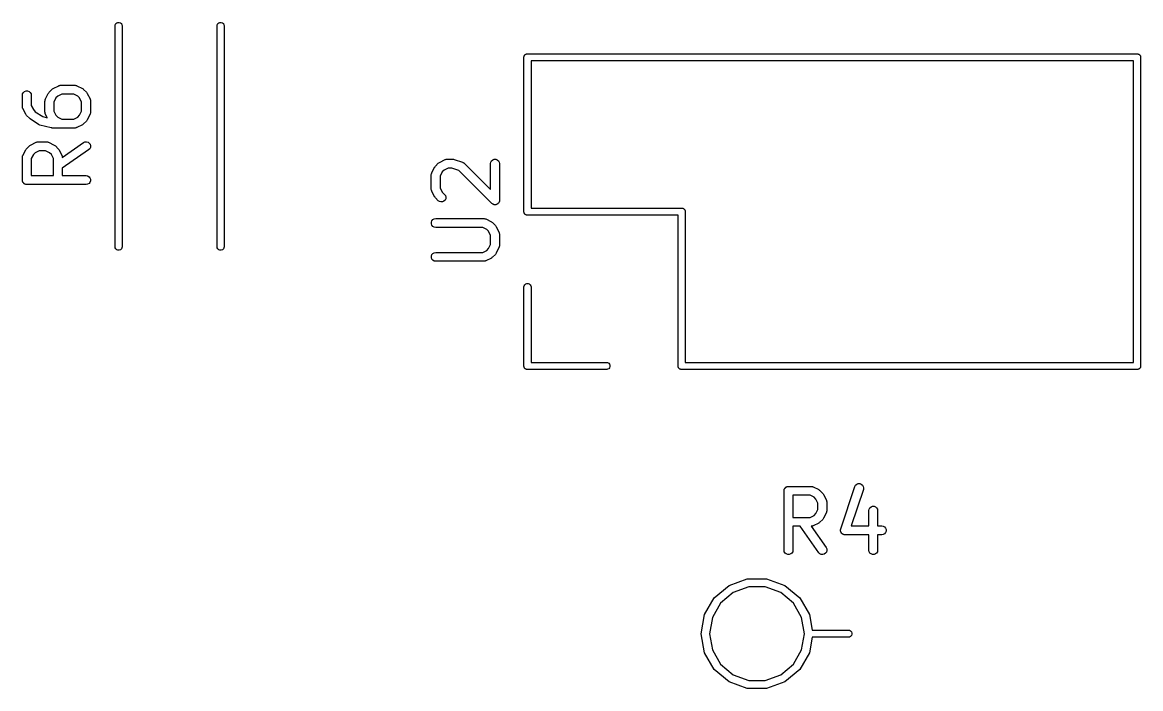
# Model space of a CAD drawing. Extents: x 114.5 to 183.6, y -134.3 to -97.2.
# Drawn here: x 133.15 to 152.01, y -127.67 to -116.44 of the extents above; entities that cross this region are included whole.
import ezdxf

# ---------------------------------------------------------------- set-up
doc = ezdxf.new("R2010")
doc.units = 0
doc.header["$MEASUREMENT"] = 0
doc.layers.add('BLACK', color=7, linetype='CONTINUOUS')

msp = doc.modelspace()

# ---------------------------------------------------------------- linework, layer by layer
at = {"layer": 'BLACK', "linetype": 'CONTINUOUS'}
for p, q in [((134.716, -116.499), (134.719, -116.483)), ((134.716, -120.229), (134.716, -116.499)), ((134.719, -116.483), (134.729, -116.465)), ((134.729, -116.465), (134.746, -116.451)), ((134.746, -116.451), (134.765, -116.444)), ((134.765, -116.444), (134.787, -116.444)), ((134.787, -116.444), (134.806, -116.451)), ((134.806, -116.451), (134.823, -116.465)), ((134.823, -116.465), (134.833, -116.483)), ((134.833, -116.483), (134.836, -116.499)), ((134.836, -116.499), (134.836, -120.229)), ((136.436, -116.499), (136.439, -116.483)), ((136.436, -120.229), (136.436, -116.499)), ((136.439, -116.483), (136.449, -116.465)), ((136.449, -116.465), (136.466, -116.451)), ((136.466, -116.451), (136.485, -116.444)), ((136.485, -116.444), (136.507, -116.444)), ((136.507, -116.444), (136.526, -116.451)), ((136.526, -116.451), (136.543, -116.465)), ((136.543, -116.465), (136.553, -116.483)), ((136.553, -116.483), (136.556, -116.499)), ((136.556, -116.499), (136.556, -120.229)), ((141.612, -117.023), (141.614, -117.018)), ((141.612, -117.029), (141.612, -117.023)), ((141.612, -119.639), (141.612, -117.029)), ((141.614, -117.018), (141.615, -117.013)), ((141.615, -117.013), (141.617, -117.009)), ((141.617, -117.009), (141.619, -117.004)), ((141.619, -117.004), (141.623, -116.999)), ((141.623, -116.999), (141.625, -116.995)), ((141.625, -116.995), (141.629, -116.991)), ((141.629, -116.991), (141.633, -116.987)), ((141.633, -116.987), (141.637, -116.985)), ((141.637, -116.985), (141.642, -116.981)), ((141.642, -116.981), (141.647, -116.979)), ((141.647, -116.979), (141.651, -116.977)), ((141.651, -116.977), (141.656, -116.976)), ((141.656, -116.976), (141.661, -116.974)), ((141.661, -116.974), (141.667, -116.974)), ((141.667, -116.974), (141.667, -116.974)), ((141.667, -116.974), (151.957, -116.974)), ((141.732, -117.094), (141.732, -119.574)), ((151.892, -117.094), (141.732, -117.094)), ((151.892, -122.174), (151.892, -117.094)), ((151.957, -116.974), (151.963, -116.974)), ((151.957, -116.974), (151.957, -116.974)), ((151.963, -116.974), (151.968, -116.976)), ((151.968, -116.976), (151.973, -116.977)), ((151.973, -116.977), (151.977, -116.979)), ((151.977, -116.979), (151.982, -116.981)), ((151.982, -116.981), (151.987, -116.985)), ((151.987, -116.985), (151.991, -116.987)), ((151.991, -116.987), (151.995, -116.991)), ((151.995, -116.991), (151.999, -116.995)), ((151.999, -116.995), (152.001, -116.999)), ((152.001, -116.999), (152.005, -117.004)), ((152.005, -117.004), (152.007, -117.009)), ((152.007, -117.009), (152.009, -117.013)), ((152.009, -117.013), (152.01, -117.018)), ((152.01, -117.018), (152.012, -117.023)), ((152.012, -117.023), (152.012, -117.029)), ((152.012, -117.029), (152.012, -117.029)), ((152.012, -117.029), (152.012, -122.239)), ((133.153, -117.674), (133.158, -117.648)), ((133.153, -117.864), (133.153, -117.674)), ((133.158, -117.648), (133.171, -117.625)), ((133.171, -117.625), (133.191, -117.609)), ((133.191, -117.609), (133.215, -117.6)), ((133.215, -117.6), (133.241, -117.6)), ((133.241, -117.6), (133.266, -117.609)), ((133.266, -117.609), (133.286, -117.625)), ((133.286, -117.625), (133.299, -117.648)), ((133.299, -117.648), (133.303, -117.674)), ((133.303, -117.674), (133.303, -117.846)), ((133.542, -117.735), (133.59, -117.64)), ((133.59, -117.64), (133.597, -117.63)), ((133.597, -117.63), (133.604, -117.62)), ((133.604, -117.62), (133.652, -117.573)), ((133.652, -117.573), (133.661, -117.566)), ((133.661, -117.566), (133.671, -117.559)), ((133.671, -117.559), (133.766, -117.511)), ((133.818, -117.653), (133.749, -117.688)), ((133.766, -117.511), (133.77, -117.51)), ((133.77, -117.51), (133.774, -117.508)), ((133.774, -117.508), (133.783, -117.506)), ((133.783, -117.506), (133.791, -117.504)), ((133.791, -117.504), (133.796, -117.504)), ((133.796, -117.504), (133.8, -117.503)), ((133.8, -117.503), (134.038, -117.503)), ((134.02, -117.653), (133.818, -117.653)), ((134.089, -117.688), (134.02, -117.653)), ((134.038, -117.503), (134.042, -117.504)), ((134.042, -117.504), (134.046, -117.504)), ((134.046, -117.504), (134.055, -117.506)), ((134.055, -117.506), (134.064, -117.508)), ((134.064, -117.508), (134.067, -117.51)), ((134.067, -117.51), (134.071, -117.511)), ((134.071, -117.511), (134.167, -117.559)), ((134.167, -117.559), (134.176, -117.566)), ((134.176, -117.566), (134.186, -117.573)), ((134.186, -117.573), (134.234, -117.62)), ((134.234, -117.62), (134.241, -117.63)), ((134.241, -117.63), (134.248, -117.64)), ((134.248, -117.64), (134.295, -117.735)), ((133.154, -117.868), (133.153, -117.864)), ((133.154, -117.873), (133.154, -117.868)), ((133.303, -117.846), (133.338, -117.915)), ((133.534, -117.769), (133.535, -117.765)), ((133.534, -117.959), (133.534, -117.769)), ((133.535, -117.76), (133.537, -117.752)), ((133.535, -117.765), (133.535, -117.76)), ((133.537, -117.752), (133.539, -117.743)), ((133.539, -117.743), (133.541, -117.739)), ((133.541, -117.739), (133.542, -117.735)), ((133.719, -117.718), (133.684, -117.786)), ((133.684, -117.786), (133.684, -117.942)), ((133.749, -117.688), (133.719, -117.718)), ((134.119, -117.718), (134.089, -117.688)), ((134.153, -117.786), (134.119, -117.718)), ((134.153, -117.942), (134.153, -117.786)), ((134.295, -117.735), (134.297, -117.739)), ((134.297, -117.739), (134.299, -117.743)), ((134.299, -117.743), (134.3, -117.752)), ((134.3, -117.752), (134.303, -117.76)), ((134.303, -117.76), (134.303, -117.765)), ((134.303, -117.765), (134.303, -117.769)), ((134.303, -117.769), (134.303, -117.959)), ((133.156, -117.881), (133.154, -117.873)), ((133.158, -117.89), (133.156, -117.881)), ((133.16, -117.893), (133.158, -117.89)), ((133.161, -117.898), (133.16, -117.893)), ((133.209, -117.993), (133.161, -117.898)), ((133.216, -118.002), (133.209, -117.993)), ((133.223, -118.012), (133.216, -118.002)), ((133.271, -118.06), (133.223, -118.012)), ((133.338, -117.915), (133.371, -117.949)), ((133.371, -117.949), (133.497, -118.032)), ((133.497, -118.032), (133.571, -118.051)), ((133.535, -117.963), (133.534, -117.959)), ((133.535, -117.968), (133.535, -117.963)), ((133.537, -117.976), (133.535, -117.968)), ((133.539, -117.985), (133.537, -117.976)), ((133.541, -117.989), (133.539, -117.985)), ((133.542, -117.993), (133.541, -117.989)), ((133.571, -118.051), (133.542, -117.993)), ((133.684, -117.942), (133.719, -118.01)), ((133.719, -118.01), (133.749, -118.04)), ((133.749, -118.04), (133.818, -118.075)), ((134.02, -118.075), (134.089, -118.04)), ((134.089, -118.04), (134.119, -118.01)), ((134.119, -118.01), (134.153, -117.942)), ((134.295, -117.993), (134.248, -118.088)), ((134.297, -117.989), (134.295, -117.993)), ((134.299, -117.985), (134.297, -117.989)), ((134.3, -117.976), (134.299, -117.985)), ((134.303, -117.968), (134.3, -117.976)), ((134.303, -117.959), (134.303, -117.963)), ((134.303, -117.963), (134.303, -117.968)), ((133.277, -118.064), (133.271, -118.06)), ((133.282, -118.069), (133.277, -118.064)), ((133.425, -118.164), (133.282, -118.069)), ((133.437, -118.17), (133.425, -118.164)), ((133.448, -118.175), (133.437, -118.17)), ((133.639, -118.222), (133.448, -118.175)), ((133.648, -118.223), (133.639, -118.222)), ((133.657, -118.225), (133.648, -118.223)), ((134.038, -118.225), (133.657, -118.225)), ((133.818, -118.075), (134.02, -118.075)), ((134.042, -118.224), (134.038, -118.225)), ((134.046, -118.224), (134.042, -118.224)), ((134.055, -118.222), (134.046, -118.224)), ((134.064, -118.22), (134.055, -118.222)), ((134.067, -118.218), (134.064, -118.22)), ((134.071, -118.217), (134.067, -118.218)), ((134.167, -118.169), (134.071, -118.217)), ((134.176, -118.162), (134.167, -118.169)), ((134.186, -118.155), (134.176, -118.162)), ((134.234, -118.108), (134.186, -118.155)), ((134.241, -118.098), (134.234, -118.108)), ((134.248, -118.088), (134.241, -118.098)), ((133.161, -118.688), (133.209, -118.592)), ((133.209, -118.592), (133.216, -118.583)), ((133.216, -118.583), (133.223, -118.573)), ((133.223, -118.573), (133.271, -118.525)), ((133.271, -118.525), (133.28, -118.518)), ((133.28, -118.518), (133.29, -118.511)), ((133.29, -118.511), (133.385, -118.464)), ((133.437, -118.606), (133.368, -118.64)), ((133.385, -118.464), (133.389, -118.462)), ((133.389, -118.462), (133.393, -118.46)), ((133.393, -118.46), (133.402, -118.459)), ((133.402, -118.459), (133.41, -118.456)), ((133.41, -118.456), (133.415, -118.456)), ((133.415, -118.456), (133.419, -118.456)), ((133.419, -118.456), (133.562, -118.456)), ((133.544, -118.606), (133.437, -118.606)), ((133.613, -118.64), (133.544, -118.606)), ((133.562, -118.456), (133.566, -118.456)), ((133.566, -118.456), (133.57, -118.456)), ((133.57, -118.456), (133.579, -118.459)), ((133.579, -118.459), (133.587, -118.46)), ((133.587, -118.46), (133.591, -118.462)), ((133.591, -118.462), (133.595, -118.464)), ((133.595, -118.464), (133.69, -118.511)), ((133.69, -118.511), (133.7, -118.518)), ((133.7, -118.518), (133.71, -118.525)), ((133.71, -118.525), (133.758, -118.573)), ((133.758, -118.573), (133.764, -118.583)), ((133.764, -118.583), (133.772, -118.592)), ((133.772, -118.592), (133.819, -118.688)), ((133.827, -118.72), (134.185, -118.469)), ((134.271, -118.592), (133.827, -118.903)), ((134.185, -118.469), (134.209, -118.458)), ((134.209, -118.458), (134.235, -118.456)), ((134.235, -118.456), (134.26, -118.463)), ((134.26, -118.463), (134.281, -118.478)), ((134.29, -118.574), (134.271, -118.592)), ((134.281, -118.478), (134.296, -118.499)), ((134.301, -118.55), (134.29, -118.574)), ((134.296, -118.499), (134.303, -118.524)), ((134.303, -118.524), (134.301, -118.55)), ((133.153, -118.721), (133.154, -118.717)), ((133.153, -119.102), (133.153, -118.721)), ((133.154, -118.713), (133.156, -118.704)), ((133.154, -118.717), (133.154, -118.713)), ((133.156, -118.704), (133.158, -118.695)), ((133.158, -118.695), (133.16, -118.692)), ((133.16, -118.692), (133.161, -118.688)), ((133.338, -118.67), (133.303, -118.739)), ((133.303, -118.739), (133.303, -119.027)), ((133.368, -118.64), (133.338, -118.67)), ((133.643, -118.67), (133.613, -118.64)), ((133.677, -118.739), (133.643, -118.67)), ((133.677, -119.027), (133.677, -118.739)), ((133.819, -118.688), (133.821, -118.692)), ((133.821, -118.692), (133.823, -118.695)), ((133.823, -118.695), (133.824, -118.704)), ((133.824, -118.704), (133.827, -118.713)), ((133.827, -118.713), (133.826, -118.717)), ((133.826, -118.717), (133.827, -118.72)), ((140.176, -118.812), (140.186, -118.805)), ((140.186, -118.805), (140.281, -118.757)), ((140.281, -118.757), (140.285, -118.756)), ((140.285, -118.756), (140.289, -118.754)), ((140.289, -118.754), (140.298, -118.752)), ((140.298, -118.752), (140.306, -118.75)), ((140.306, -118.75), (140.311, -118.75)), ((140.311, -118.75), (140.315, -118.749)), ((140.315, -118.749), (140.41, -118.749)), ((140.41, -118.749), (140.422, -118.752)), ((140.422, -118.752), (140.434, -118.753)), ((140.434, -118.753), (140.577, -118.801)), ((140.577, -118.801), (140.58, -118.803)), ((140.58, -118.803), (140.585, -118.804)), ((140.585, -118.804), (140.592, -118.809)), ((140.592, -118.809), (140.6, -118.813)), ((141.049, -118.824), (141.054, -118.799)), ((141.054, -118.799), (141.067, -118.776)), ((141.067, -118.776), (141.087, -118.76)), ((141.087, -118.76), (141.111, -118.751)), ((141.111, -118.751), (141.137, -118.751)), ((141.137, -118.751), (141.162, -118.76)), ((141.162, -118.76), (141.182, -118.776)), ((141.182, -118.776), (141.195, -118.799)), ((141.195, -118.799), (141.199, -118.824)), ((133.827, -118.903), (133.827, -119.027)), ((140.05, -119.006), (140.052, -118.998)), ((140.052, -118.998), (140.054, -118.989)), ((140.054, -118.989), (140.056, -118.986)), ((140.056, -118.986), (140.057, -118.981)), ((140.057, -118.981), (140.105, -118.886)), ((140.105, -118.886), (140.112, -118.877)), ((140.112, -118.877), (140.119, -118.867)), ((140.119, -118.867), (140.167, -118.819)), ((140.167, -118.819), (140.176, -118.812)), ((140.234, -118.964), (140.199, -119.033)), ((140.264, -118.934), (140.234, -118.964)), ((140.333, -118.899), (140.264, -118.934)), ((140.398, -118.899), (140.333, -118.899)), ((140.512, -118.938), (140.398, -118.899)), ((141.071, -119.497), (140.512, -118.938)), ((140.6, -118.813), (140.602, -118.817)), ((140.602, -118.817), (140.606, -118.819)), ((140.606, -118.819), (141.049, -119.262)), ((141.049, -119.262), (141.049, -118.824)), ((141.199, -118.824), (141.199, -119.444)), ((133.155, -119.109), (133.153, -119.102)), ((133.155, -119.115), (133.155, -119.109)), ((133.157, -119.121), (133.155, -119.115)), ((133.158, -119.128), (133.157, -119.121)), ((133.161, -119.133), (133.158, -119.128)), ((133.163, -119.14), (133.161, -119.133)), ((133.168, -119.145), (133.163, -119.14)), ((133.171, -119.15), (133.168, -119.145)), ((133.176, -119.155), (133.171, -119.15)), ((133.18, -119.16), (133.176, -119.155)), ((133.186, -119.163), (133.18, -119.16)), ((133.191, -119.167), (133.186, -119.163)), ((133.197, -119.169), (133.191, -119.167)), ((133.203, -119.173), (133.197, -119.169)), ((133.209, -119.174), (133.203, -119.173)), ((133.215, -119.176), (133.209, -119.174)), ((133.222, -119.176), (133.215, -119.176)), ((133.228, -119.177), (133.222, -119.176)), ((134.228, -119.177), (133.228, -119.177)), ((133.303, -119.027), (133.677, -119.027)), ((133.827, -119.027), (134.228, -119.027)), ((134.228, -119.027), (134.254, -119.032)), ((134.254, -119.173), (134.228, -119.177)), ((134.254, -119.032), (134.277, -119.045)), ((134.277, -119.16), (134.254, -119.173)), ((134.277, -119.045), (134.293, -119.065)), ((134.293, -119.14), (134.277, -119.16)), ((134.293, -119.065), (134.302, -119.089)), ((134.302, -119.115), (134.293, -119.14)), ((134.302, -119.089), (134.302, -119.115)), ((140.049, -119.015), (140.05, -119.011)), ((140.049, -119.253), (140.049, -119.015)), ((140.05, -119.011), (140.05, -119.006)), ((140.199, -119.033), (140.199, -119.235)), ((140.05, -119.257), (140.049, -119.253)), ((140.05, -119.262), (140.05, -119.257)), ((140.052, -119.27), (140.05, -119.262)), ((140.054, -119.279), (140.052, -119.27)), ((140.056, -119.282), (140.054, -119.279)), ((140.057, -119.287), (140.056, -119.282)), ((140.105, -119.382), (140.057, -119.287)), ((140.199, -119.235), (140.234, -119.304)), ((140.234, -119.304), (140.273, -119.343)), ((140.273, -119.343), (140.288, -119.364)), ((140.288, -119.364), (140.294, -119.389)), ((140.112, -119.391), (140.105, -119.382)), ((140.119, -119.401), (140.112, -119.391)), ((140.167, -119.449), (140.119, -119.401)), ((140.188, -119.464), (140.167, -119.449)), ((140.213, -119.471), (140.188, -119.464)), ((140.239, -119.468), (140.213, -119.471)), ((140.263, -119.457), (140.239, -119.468)), ((140.281, -119.439), (140.263, -119.457)), ((140.292, -119.415), (140.281, -119.439)), ((140.294, -119.389), (140.292, -119.415)), ((141.079, -119.502), (141.071, -119.497)), ((141.087, -119.508), (141.079, -119.502)), ((141.09, -119.51), (141.087, -119.508)), ((141.093, -119.511), (141.09, -119.51)), ((141.102, -119.514), (141.093, -119.511)), ((141.111, -119.517), (141.102, -119.514)), ((141.115, -119.517), (141.111, -119.517)), ((141.118, -119.518), (141.115, -119.517)), ((141.128, -119.517), (141.118, -119.518)), ((141.137, -119.517), (141.128, -119.517)), ((141.141, -119.516), (141.137, -119.517)), ((141.144, -119.516), (141.141, -119.516)), ((141.153, -119.512), (141.144, -119.516)), ((141.162, -119.508), (141.153, -119.512)), ((141.164, -119.506), (141.162, -119.508)), ((141.167, -119.505), (141.164, -119.506)), ((141.174, -119.498), (141.167, -119.505)), ((141.182, -119.492), (141.174, -119.498)), ((141.183, -119.489), (141.182, -119.492)), ((141.186, -119.487), (141.183, -119.489)), ((141.19, -119.478), (141.186, -119.487)), ((141.195, -119.469), (141.19, -119.478)), ((141.197, -119.463), (141.195, -119.466)), ((141.195, -119.466), (141.195, -119.469)), ((141.198, -119.453), (141.197, -119.463)), ((141.199, -119.444), (141.198, -119.453)), ((140.076, -119.767), (140.099, -119.754)), ((140.099, -119.754), (140.124, -119.749)), ((140.124, -119.749), (140.934, -119.749)), ((140.934, -119.749), (140.938, -119.75)), ((140.938, -119.75), (140.942, -119.75)), ((140.942, -119.75), (140.951, -119.752)), ((140.951, -119.752), (140.96, -119.754)), ((140.96, -119.754), (140.963, -119.756)), ((141.612, -119.645), (141.612, -119.639)), ((141.612, -119.639), (141.612, -119.639)), ((141.614, -119.65), (141.612, -119.645)), ((141.615, -119.655), (141.614, -119.65)), ((141.617, -119.659), (141.615, -119.655)), ((141.619, -119.664), (141.617, -119.659)), ((141.623, -119.669), (141.619, -119.664)), ((141.625, -119.673), (141.623, -119.669)), ((141.629, -119.677), (141.625, -119.673)), ((141.633, -119.681), (141.629, -119.677)), ((141.637, -119.683), (141.633, -119.681)), ((141.642, -119.687), (141.637, -119.683)), ((141.647, -119.689), (141.642, -119.687)), ((141.651, -119.691), (141.647, -119.689)), ((141.656, -119.692), (141.651, -119.691)), ((141.661, -119.694), (141.656, -119.692)), ((141.667, -119.694), (141.661, -119.694)), ((144.212, -119.694), (141.667, -119.694)), ((141.667, -119.694), (141.667, -119.694)), ((141.732, -119.574), (144.277, -119.574)), ((144.212, -122.239), (144.212, -119.694)), ((144.277, -119.574), (144.277, -119.574)), ((144.277, -119.574), (144.283, -119.574)), ((144.283, -119.574), (144.288, -119.576)), ((144.288, -119.576), (144.293, -119.577)), ((144.293, -119.577), (144.297, -119.579)), ((144.297, -119.579), (144.302, -119.581)), ((144.302, -119.581), (144.307, -119.585)), ((144.307, -119.585), (144.311, -119.587)), ((144.311, -119.587), (144.315, -119.591)), ((144.315, -119.591), (144.319, -119.595)), ((144.319, -119.595), (144.321, -119.599)), ((144.321, -119.599), (144.325, -119.604)), ((144.325, -119.604), (144.327, -119.609)), ((144.327, -119.609), (144.329, -119.613)), ((144.329, -119.613), (144.33, -119.618)), ((144.33, -119.618), (144.332, -119.623)), ((144.332, -119.623), (144.332, -119.629)), ((144.332, -119.629), (144.332, -119.629)), ((144.332, -119.629), (144.332, -122.174)), ((140.051, -119.811), (140.059, -119.787)), ((140.051, -119.837), (140.051, -119.811)), ((140.059, -119.862), (140.051, -119.837)), ((140.059, -119.787), (140.076, -119.767)), ((140.076, -119.882), (140.059, -119.862)), ((140.099, -119.895), (140.076, -119.882)), ((140.124, -119.899), (140.099, -119.895)), ((140.916, -119.899), (140.124, -119.899)), ((140.985, -119.934), (140.916, -119.899)), ((140.963, -119.756), (140.967, -119.757)), ((140.967, -119.757), (141.063, -119.805)), ((141.015, -119.964), (140.985, -119.934)), ((141.063, -119.805), (141.072, -119.812)), ((141.072, -119.812), (141.082, -119.819)), ((141.082, -119.819), (141.13, -119.867)), ((141.13, -119.867), (141.137, -119.877)), ((141.137, -119.877), (141.144, -119.886)), ((141.144, -119.886), (141.191, -119.981)), ((141.049, -120.033), (141.015, -119.964)), ((141.049, -120.188), (141.049, -120.033)), ((141.191, -119.981), (141.193, -119.986)), ((141.193, -119.986), (141.195, -119.989)), ((141.195, -119.989), (141.196, -119.998)), ((141.196, -119.998), (141.199, -120.006)), ((141.199, -120.006), (141.199, -120.011)), ((141.199, -120.011), (141.199, -120.015)), ((141.199, -120.015), (141.199, -120.205)), ((134.719, -120.245), (134.716, -120.229)), ((134.729, -120.263), (134.719, -120.245)), ((134.746, -120.277), (134.729, -120.263)), ((134.765, -120.284), (134.746, -120.277)), ((134.787, -120.284), (134.765, -120.284)), ((134.806, -120.277), (134.787, -120.284)), ((134.823, -120.263), (134.806, -120.277)), ((134.833, -120.245), (134.823, -120.263)), ((134.836, -120.229), (134.833, -120.245)), ((136.439, -120.245), (136.436, -120.229)), ((136.449, -120.263), (136.439, -120.245)), ((136.466, -120.277), (136.449, -120.263)), ((136.485, -120.284), (136.466, -120.277)), ((136.507, -120.284), (136.485, -120.284)), ((136.526, -120.277), (136.507, -120.284)), ((136.543, -120.263), (136.526, -120.277)), ((136.553, -120.245), (136.543, -120.263)), ((136.556, -120.229), (136.553, -120.245)), ((140.916, -120.321), (140.985, -120.287)), ((140.985, -120.287), (141.015, -120.256)), ((141.015, -120.256), (141.049, -120.188)), ((141.191, -120.239), (141.144, -120.334)), ((141.193, -120.235), (141.191, -120.239)), ((141.195, -120.231), (141.193, -120.235)), ((141.196, -120.222), (141.195, -120.231)), ((141.199, -120.214), (141.196, -120.222)), ((141.199, -120.205), (141.199, -120.21)), ((141.199, -120.21), (141.199, -120.214)), ((140.051, -120.383), (140.059, -120.358)), ((140.051, -120.409), (140.051, -120.383)), ((140.059, -120.433), (140.051, -120.409)), ((140.059, -120.358), (140.076, -120.338)), ((140.076, -120.453), (140.059, -120.433)), ((140.076, -120.338), (140.099, -120.325)), ((140.099, -120.466), (140.076, -120.453)), ((140.099, -120.325), (140.124, -120.321)), ((140.124, -120.471), (140.099, -120.466)), ((140.124, -120.321), (140.916, -120.321)), ((140.934, -120.471), (140.124, -120.471)), ((140.938, -120.47), (140.934, -120.471)), ((140.942, -120.47), (140.938, -120.47)), ((140.951, -120.468), (140.942, -120.47)), ((140.96, -120.466), (140.951, -120.468)), ((140.963, -120.464), (140.96, -120.466)), ((140.967, -120.463), (140.963, -120.464)), ((141.063, -120.415), (140.967, -120.463)), ((141.072, -120.408), (141.063, -120.415)), ((141.082, -120.401), (141.072, -120.408)), ((141.13, -120.354), (141.082, -120.401)), ((141.137, -120.344), (141.13, -120.354)), ((141.144, -120.334), (141.137, -120.344)), ((141.612, -120.899), (141.615, -120.883)), ((141.615, -120.883), (141.625, -120.865)), ((141.625, -120.865), (141.642, -120.851)), ((141.642, -120.851), (141.661, -120.844)), ((141.661, -120.844), (141.683, -120.844)), ((141.683, -120.844), (141.702, -120.851)), ((141.702, -120.851), (141.719, -120.865)), ((141.719, -120.865), (141.729, -120.883)), ((141.729, -120.883), (141.732, -120.899)), ((141.612, -122.239), (141.612, -120.899)), ((141.732, -120.899), (141.732, -122.174)), ((141.732, -122.174), (143.007, -122.174)), ((143.007, -122.174), (143.023, -122.177)), ((143.023, -122.177), (143.041, -122.187)), ((143.041, -122.187), (143.055, -122.204)), ((143.055, -122.204), (143.062, -122.223)), ((144.332, -122.174), (151.892, -122.174)), ((141.612, -122.245), (141.612, -122.239)), ((141.612, -122.239), (141.612, -122.239)), ((141.614, -122.25), (141.612, -122.245)), ((141.615, -122.255), (141.614, -122.25)), ((141.617, -122.259), (141.615, -122.255)), ((141.619, -122.264), (141.617, -122.259)), ((141.623, -122.269), (141.619, -122.264)), ((141.625, -122.273), (141.623, -122.269)), ((141.629, -122.277), (141.625, -122.273)), ((141.633, -122.281), (141.629, -122.277)), ((141.637, -122.283), (141.633, -122.281)), ((141.642, -122.287), (141.637, -122.283)), ((141.647, -122.289), (141.642, -122.287)), ((141.651, -122.291), (141.647, -122.289)), ((141.656, -122.292), (141.651, -122.291)), ((141.661, -122.294), (141.656, -122.292)), ((141.667, -122.294), (141.661, -122.294)), ((143.007, -122.294), (141.667, -122.294)), ((141.667, -122.294), (141.667, -122.294)), ((143.023, -122.291), (143.007, -122.294)), ((143.041, -122.281), (143.023, -122.291)), ((143.055, -122.264), (143.041, -122.281)), ((143.062, -122.245), (143.055, -122.264)), ((143.062, -122.223), (143.062, -122.245)), ((144.212, -122.245), (144.212, -122.239)), ((144.212, -122.239), (144.212, -122.239)), ((144.214, -122.25), (144.212, -122.245)), ((144.215, -122.255), (144.214, -122.25)), ((144.217, -122.259), (144.215, -122.255)), ((144.219, -122.264), (144.217, -122.259)), ((144.223, -122.269), (144.219, -122.264)), ((144.225, -122.273), (144.223, -122.269)), ((144.229, -122.277), (144.225, -122.273)), ((144.233, -122.281), (144.229, -122.277)), ((144.237, -122.283), (144.233, -122.281)), ((144.242, -122.287), (144.237, -122.283)), ((144.247, -122.289), (144.242, -122.287)), ((144.251, -122.291), (144.247, -122.289)), ((144.256, -122.292), (144.251, -122.291)), ((144.261, -122.294), (144.256, -122.292)), ((144.267, -122.294), (144.261, -122.294)), ((151.957, -122.294), (144.267, -122.294)), ((144.267, -122.294), (144.267, -122.294)), ((151.963, -122.294), (151.957, -122.294)), ((151.957, -122.294), (151.957, -122.294)), ((151.968, -122.292), (151.963, -122.294)), ((151.973, -122.291), (151.968, -122.292)), ((151.977, -122.289), (151.973, -122.291)), ((151.982, -122.287), (151.977, -122.289)), ((151.987, -122.283), (151.982, -122.287)), ((151.991, -122.281), (151.987, -122.283)), ((151.995, -122.277), (151.991, -122.281)), ((151.999, -122.273), (151.995, -122.277)), ((152.001, -122.269), (151.999, -122.273)), ((152.005, -122.264), (152.001, -122.269)), ((152.007, -122.259), (152.005, -122.264)), ((152.009, -122.255), (152.007, -122.259)), ((152.01, -122.25), (152.009, -122.255)), ((152.012, -122.245), (152.01, -122.25)), ((152.012, -122.239), (152.012, -122.239)), ((152.012, -122.239), (152.012, -122.245)), ((146.026, -124.281), (146.031, -124.278)), ((146.031, -124.278), (146.036, -124.273)), ((146.036, -124.273), (146.043, -124.271)), ((146.043, -124.271), (146.048, -124.268)), ((146.048, -124.268), (146.055, -124.267)), ((146.055, -124.267), (146.061, -124.265)), ((146.061, -124.265), (146.067, -124.265)), ((146.067, -124.265), (146.074, -124.263)), ((146.074, -124.263), (146.455, -124.263)), ((146.455, -124.263), (146.459, -124.264)), ((146.459, -124.264), (146.463, -124.264)), ((146.463, -124.264), (146.472, -124.266)), ((146.472, -124.266), (146.481, -124.268)), ((146.481, -124.268), (146.484, -124.27)), ((146.484, -124.27), (146.488, -124.271)), ((146.488, -124.271), (146.584, -124.319)), ((146.955, -124.981), (147.193, -124.267)), ((147.193, -124.267), (147.206, -124.244)), ((147.206, -124.244), (147.225, -124.227)), ((147.225, -124.227), (147.249, -124.217)), ((147.249, -124.217), (147.275, -124.217)), ((147.275, -124.217), (147.3, -124.225)), ((147.3, -124.225), (147.32, -124.241)), ((147.32, -124.241), (147.334, -124.263)), ((147.334, -124.263), (147.339, -124.289)), ((145.999, -124.338), (146, -124.332)), ((145.999, -125.338), (145.999, -124.338)), ((146, -124.325), (146.002, -124.319)), ((146, -124.332), (146, -124.325)), ((146.002, -124.319), (146.003, -124.313)), ((146.003, -124.313), (146.007, -124.307)), ((146.007, -124.307), (146.009, -124.301)), ((146.009, -124.301), (146.013, -124.296)), ((146.013, -124.296), (146.016, -124.29)), ((146.016, -124.29), (146.021, -124.286)), ((146.021, -124.286), (146.026, -124.281)), ((146.149, -124.413), (146.149, -124.787)), ((146.437, -124.413), (146.149, -124.413)), ((146.506, -124.448), (146.437, -124.413)), ((146.536, -124.478), (146.506, -124.448)), ((146.584, -124.319), (146.593, -124.326)), ((146.593, -124.326), (146.603, -124.333)), ((146.603, -124.333), (146.651, -124.381)), ((146.651, -124.381), (146.658, -124.39)), ((146.658, -124.39), (146.665, -124.4)), ((146.665, -124.4), (146.712, -124.495)), ((147.336, -124.314), (147.13, -124.93)), ((147.339, -124.289), (147.336, -124.314)), ((146.57, -124.547), (146.536, -124.478)), ((146.536, -124.723), (146.57, -124.654)), ((146.57, -124.654), (146.57, -124.547)), ((146.712, -124.495), (146.714, -124.499)), ((146.714, -124.499), (146.716, -124.503)), ((146.716, -124.503), (146.717, -124.512)), ((146.717, -124.512), (146.72, -124.52)), ((146.72, -124.52), (146.72, -124.525)), ((146.72, -124.525), (146.72, -124.529)), ((146.72, -124.529), (146.72, -124.672)), ((147.427, -124.672), (147.432, -124.646)), ((147.432, -124.646), (147.445, -124.624)), ((147.445, -124.624), (147.465, -124.607)), ((147.465, -124.607), (147.489, -124.598)), ((147.489, -124.598), (147.516, -124.598)), ((147.516, -124.598), (147.54, -124.607)), ((147.54, -124.607), (147.56, -124.624)), ((147.56, -124.624), (147.573, -124.646)), ((147.573, -124.646), (147.577, -124.672)), ((146.149, -124.787), (146.437, -124.787)), ((146.437, -124.787), (146.506, -124.753)), ((146.506, -124.753), (146.536, -124.723)), ((146.651, -124.82), (146.603, -124.868)), ((146.658, -124.81), (146.651, -124.82)), ((146.665, -124.8), (146.658, -124.81)), ((146.712, -124.705), (146.665, -124.8)), ((146.714, -124.701), (146.712, -124.705)), ((146.716, -124.697), (146.714, -124.701)), ((146.717, -124.689), (146.716, -124.697)), ((146.72, -124.68), (146.717, -124.689)), ((146.72, -124.672), (146.72, -124.676)), ((146.72, -124.676), (146.72, -124.68)), ((147.427, -124.93), (147.427, -124.672)), ((147.577, -124.672), (147.577, -124.93)), ((146.273, -124.937), (146.149, -124.937)), ((146.149, -124.937), (146.149, -125.338)), ((146.584, -125.381), (146.273, -124.937)), ((146.459, -124.936), (146.456, -124.937)), ((146.456, -124.937), (146.707, -125.295)), ((146.463, -124.937), (146.459, -124.936)), ((146.472, -124.934), (146.463, -124.937)), ((146.481, -124.933), (146.472, -124.934)), ((146.484, -124.931), (146.481, -124.933)), ((146.488, -124.929), (146.484, -124.931)), ((146.584, -124.882), (146.488, -124.929)), ((146.593, -124.874), (146.584, -124.882)), ((146.603, -124.868), (146.593, -124.874)), ((146.951, -125.007), (146.952, -125)), ((146.952, -125.013), (146.951, -125.007)), ((146.952, -124.992), (146.954, -124.987)), ((146.952, -125), (146.952, -124.992)), ((146.952, -125.018), (146.952, -125.013)), ((146.955, -125.025), (146.952, -125.018)), ((146.954, -124.987), (146.955, -124.981)), ((146.957, -125.033), (146.955, -125.025)), ((146.959, -125.037), (146.957, -125.033)), ((147.13, -124.93), (147.427, -124.93)), ((147.577, -124.93), (147.645, -124.93)), ((147.645, -124.93), (147.671, -124.935)), ((147.671, -124.935), (147.694, -124.948)), ((147.694, -124.948), (147.71, -124.968)), ((147.71, -124.968), (147.719, -124.992)), ((147.719, -125.018), (147.71, -125.043)), ((147.719, -124.992), (147.719, -125.018)), ((146.961, -125.043), (146.959, -125.037)), ((146.966, -125.048), (146.961, -125.043)), ((146.97, -125.055), (146.966, -125.048)), ((146.975, -125.058), (146.97, -125.055)), ((146.978, -125.062), (146.975, -125.058)), ((146.985, -125.066), (146.978, -125.062)), ((146.991, -125.071), (146.985, -125.066)), ((146.996, -125.073), (146.991, -125.071)), ((147.001, -125.076), (146.996, -125.073)), ((147.008, -125.077), (147.001, -125.076)), ((147.015, -125.079), (147.008, -125.077)), ((147.021, -125.079), (147.015, -125.079)), ((147.026, -125.08), (147.021, -125.079)), ((147.427, -125.08), (147.026, -125.08)), ((147.427, -125.338), (147.427, -125.08)), ((147.645, -125.08), (147.577, -125.08)), ((147.577, -125.08), (147.577, -125.338)), ((147.671, -125.076), (147.645, -125.08)), ((147.694, -125.062), (147.671, -125.076)), ((147.71, -125.043), (147.694, -125.062)), ((146.003, -125.364), (145.999, -125.338)), ((146.016, -125.387), (146.003, -125.364)), ((146.036, -125.403), (146.016, -125.387)), ((146.061, -125.412), (146.036, -125.403)), ((146.087, -125.412), (146.061, -125.412)), ((146.111, -125.403), (146.087, -125.412)), ((146.131, -125.387), (146.111, -125.403)), ((146.144, -125.364), (146.131, -125.387)), ((146.149, -125.338), (146.144, -125.364)), ((146.602, -125.4), (146.584, -125.381)), ((146.626, -125.411), (146.602, -125.4)), ((146.652, -125.413), (146.626, -125.411)), ((146.677, -125.406), (146.652, -125.413)), ((146.698, -125.391), (146.677, -125.406)), ((146.713, -125.37), (146.698, -125.391)), ((146.707, -125.295), (146.718, -125.319)), ((146.72, -125.345), (146.713, -125.37)), ((146.718, -125.319), (146.72, -125.345)), ((147.432, -125.364), (147.427, -125.338)), ((147.445, -125.387), (147.432, -125.364)), ((147.465, -125.403), (147.445, -125.387)), ((147.489, -125.412), (147.465, -125.403)), ((147.516, -125.412), (147.489, -125.412)), ((147.54, -125.403), (147.516, -125.412)), ((147.56, -125.387), (147.54, -125.403)), ((147.573, -125.364), (147.56, -125.387)), ((147.577, -125.338), (147.573, -125.364)), ((144.822, -126.142), (145.072, -125.932)), ((145.072, -125.932), (145.379, -125.82)), ((145.403, -125.958), (145.142, -126.053)), ((145.379, -125.82), (145.705, -125.82)), ((145.681, -125.958), (145.403, -125.958)), ((145.942, -126.053), (145.681, -125.958)), ((145.705, -125.82), (146.012, -125.932)), ((146.012, -125.932), (146.262, -126.142)), ((144.659, -126.425), (144.822, -126.142)), ((145.142, -126.053), (144.929, -126.232)), ((146.155, -126.232), (145.942, -126.053)), ((146.262, -126.142), (146.425, -126.425)), ((144.929, -126.232), (144.79, -126.472)), ((146.294, -126.472), (146.155, -126.232)), ((144.602, -126.746), (144.659, -126.425)), ((144.79, -126.472), (144.742, -126.746)), ((146.342, -126.746), (146.294, -126.472)), ((146.425, -126.425), (146.471, -126.686)), ((146.471, -126.686), (147.087, -126.686)), ((147.087, -126.686), (147.103, -126.689)), ((147.103, -126.689), (147.121, -126.699)), ((147.121, -126.699), (147.135, -126.716)), ((147.135, -126.716), (147.142, -126.735)), ((144.659, -127.067), (144.602, -126.746)), ((144.742, -126.746), (144.79, -127.02)), ((146.294, -127.02), (146.342, -126.746)), ((146.471, -126.806), (146.425, -127.067)), ((147.087, -126.806), (146.471, -126.806)), ((147.103, -126.803), (147.087, -126.806)), ((147.121, -126.793), (147.103, -126.803)), ((147.135, -126.776), (147.121, -126.793)), ((147.142, -126.757), (147.135, -126.776)), ((147.142, -126.735), (147.142, -126.757)), ((144.822, -127.35), (144.659, -127.067)), ((144.79, -127.02), (144.929, -127.26)), ((146.155, -127.26), (146.294, -127.02)), ((146.425, -127.067), (146.262, -127.35)), ((144.929, -127.26), (145.142, -127.439)), ((145.942, -127.439), (146.155, -127.26)), ((145.072, -127.56), (144.822, -127.35)), ((145.142, -127.439), (145.403, -127.534)), ((145.681, -127.534), (145.942, -127.439)), ((146.262, -127.35), (146.012, -127.56)), ((145.379, -127.672), (145.072, -127.56)), ((145.705, -127.672), (145.379, -127.672)), ((145.403, -127.534), (145.681, -127.534)), ((146.012, -127.56), (145.705, -127.672))]:
    msp.add_line(p, q, dxfattribs=at)

doc.saveas('drawing.dxf')
